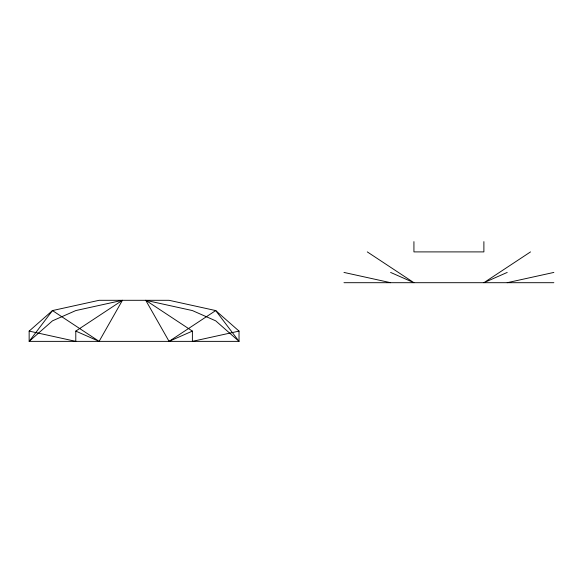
<?xml version="1.0" encoding="UTF-8"?>
<svg xmlns="http://www.w3.org/2000/svg" width="583" height="583" viewBox="0 0 583 583"><rect width="100%" height="100%" fill="white"/><g stroke="black" fill="none" stroke-linecap="round" stroke-linejoin="round"><path stroke-width="0.87" d="M99.11 341.368L122.43 300.303L75.79 310.571L52.47 320.839L29.15 341.368L29.15 331.1L52.47 310.571L99.11 300.303L169.07 300.303L215.71 310.571L239.03 331.1L239.03 341.368L29.15 341.368L52.47 310.571L99.11 341.368L75.79 331.1L75.79 341.368L29.15 331.1M75.79 331.1L122.43 300.303M169.07 341.368L215.71 310.571L239.03 341.368L215.71 320.839L192.39 310.571L145.75 300.303L169.07 341.368L192.39 331.1L192.39 341.368L239.03 331.1M530.53 251.9L483.89 282.697L507.21 272.429M507.21 282.697L553.85 272.429M343.97 282.697L553.85 282.697M343.97 272.429L390.61 282.697M390.61 272.429L413.93 282.697L367.29 251.9M145.75 300.303L192.39 331.1M483.89 241.632L483.89 251.9L413.93 251.9L413.93 241.632"/></g></svg>
